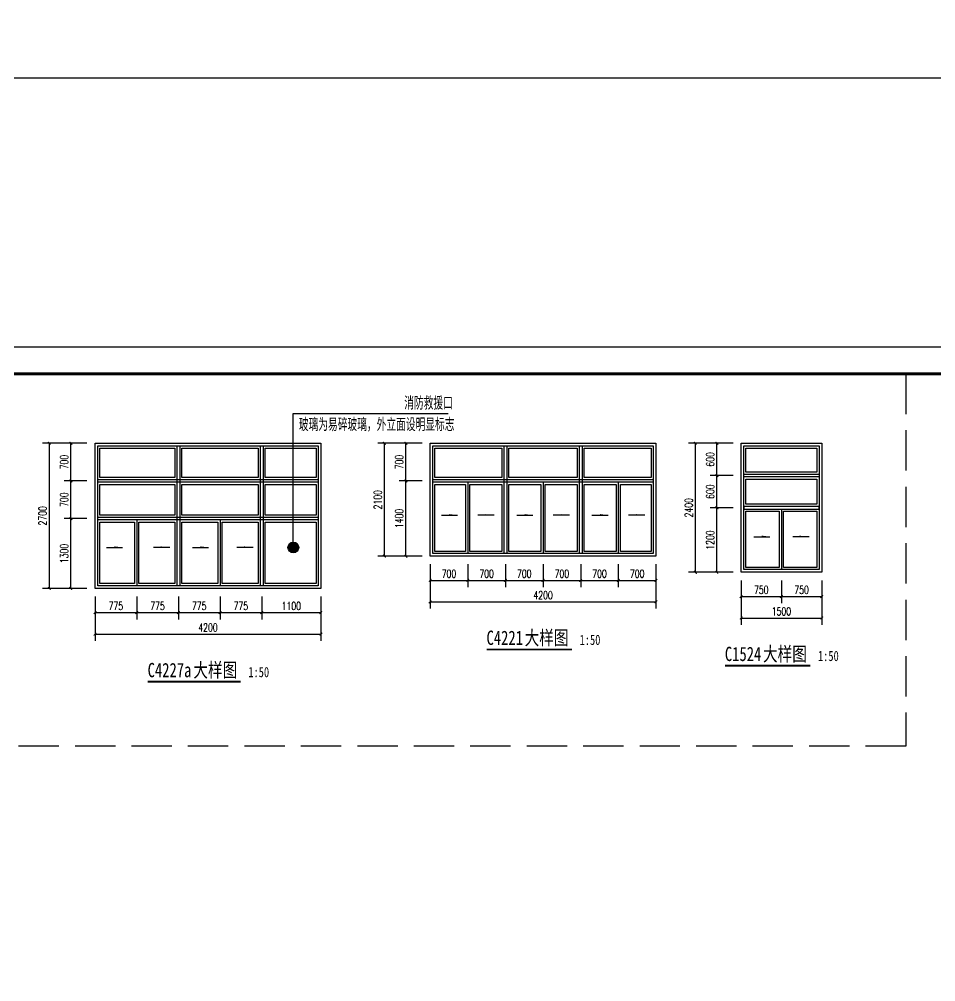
# Model space of a CAD drawing. Extents: x 13898408 to 14113608, y -853943 to -68012.
# Drawn here: x 14074683 to 14091728, y -836047 to -818150 of the extents above; entities that cross this region are included whole.
import ezdxf

# ---------------------------------------------------------------- set-up
doc = ezdxf.new("R2010")
doc.units = 0
doc.header["$LTSCALE"] = 1000
doc.header["$MEASUREMENT"] = 0
doc.linetypes.add('DASH', pattern=[0.35, 0.25, -0.1])
for name, color, linetype in [('DIM_LEAD', 3, 'Continuous'), ('DIM_SYMB', 3, 'Continuous'), ('PUB_DIM', 3, 'Continuous'), ('PUB_TEXT', 7, 'Continuous'), ('TK', 4, 'Continuous'), ('WINDOW', 4, 'Continuous'), ('玻璃', 251, 'Continuous')]:
    doc.layers.add(name, color=color, linetype=linetype)
doc.styles.add('_TCH_DIM', font='SIMPLEX', dxfattribs={"bigfont": 'GBCBIG'})
doc.styles.add('_TCH_DIM_T3', font='SIMPLEX', dxfattribs={"width": 0.705882, "bigfont": 'GBCBIG'})
doc.styles.add('TK-LG-B', font='', dxfattribs={"width": 0.75})
doc.styles.get('TK-LG-B').set_extended_font_data('SimSun')
doc.dimstyles.new('_TCH_ARCH&&50', dxfattribs={"dimtxt": 148.75, "dimasz": 50, "dimexe": 125, "dimexo": 150, "dimgap": 50, "dimtad": 1, "dimdec": 0, "dimzin": 0, "dimdsep": 46, "dimtxsty": '_TCH_DIM_T3', "dimblk": 'ARCHTICK', "dimcen": 0.09, "dimclrt": 7, "dimazin": 2, "dimtfac": 1, "dimtdec": 0, "dimtix": 1, "dimtmove": 2, "dimatfit": 3, "dimfxl": 0, "dimtolj": 1, "dimtzin": 0, "dimarcsym": 0})

# ---------------------------------------------------------------- blocks, each defined once
blk = doc.blocks.new('_ArchTick')
at = {"color": 0, "linetype": 'ByBlock', "const_width": 0.4}
blk.add_lwpolyline([(-0.5, -0.5), (0.5, 0.5)], dxfattribs=at)
blk = doc.blocks.new('*D972')
at = {"layer": 'Defpoints', "color": 0}
for p in [(-1500, -2400), (-750, -2400), (-750, -2850)]:
    blk.add_point(p, dxfattribs=at)
at = {"layer": 'PUB_DIM', "color": 0, "lineweight": -2}
for p, q in [((-1500, -2550), (-1500, -2975)), ((-750, -2550), (-750, -2975)), ((-1500, -2850), (-750, -2850))]:
    blk.add_line(p, q, dxfattribs=at)
at = {"layer": 'PUB_DIM', "color": 0, "lineweight": -2, "xscale": 50, "yscale": 50, "zscale": 50, "rotation": 180}
blk.add_blockref('_ArchTick', (-1500, -2850), dxfattribs=at)
at = {"layer": 'PUB_DIM', "color": 0, "lineweight": -2, "xscale": 50, "yscale": 50, "zscale": 50}
blk.add_blockref('_ArchTick', (-750, -2850), dxfattribs=at)
at = {"layer": 'PUB_DIM', "color": 7, "insert": (-1125, -2726), "char_height": 148.8, "attachment_point": 5, "style": '_TCH_DIM_T3'}
blk.add_mtext('\\A1;750', dxfattribs=at)
blk = doc.blocks.new('*D973')
at = {"layer": 'Defpoints', "color": 0}
for p in [(-750, -2400), (0, -2400), (0, -2850)]:
    blk.add_point(p, dxfattribs=at)
at = {"layer": 'PUB_DIM', "color": 0, "lineweight": -2}
for p, q in [((-750, -2550), (-750, -2975)), ((0, -2550), (0, -2975)), ((-750, -2850), (0, -2850))]:
    blk.add_line(p, q, dxfattribs=at)
at = {"layer": 'PUB_DIM', "color": 0, "lineweight": -2, "xscale": 50, "yscale": 50, "zscale": 50, "rotation": 180}
blk.add_blockref('_ArchTick', (-750, -2850), dxfattribs=at)
at = {"layer": 'PUB_DIM', "color": 0, "lineweight": -2, "xscale": 50, "yscale": 50, "zscale": 50}
blk.add_blockref('_ArchTick', (0, -2850), dxfattribs=at)
at = {"layer": 'PUB_DIM', "color": 7, "insert": (-375, -2726), "char_height": 148.8, "attachment_point": 5, "style": '_TCH_DIM_T3'}
blk.add_mtext('\\A1;750', dxfattribs=at)
blk = doc.blocks.new('*D974')
at = {"layer": 'Defpoints', "color": 0}
for p in [(-1500, -2400), (0, -2400), (0, -3250)]:
    blk.add_point(p, dxfattribs=at)
at = {"layer": 'PUB_DIM', "color": 0, "lineweight": -2}
for p, q in [((-1500, -2550), (-1500, -3375)), ((0, -2550), (0, -3375)), ((-1500, -3250), (0, -3250))]:
    blk.add_line(p, q, dxfattribs=at)
at = {"layer": 'PUB_DIM', "color": 0, "lineweight": -2, "xscale": 50, "yscale": 50, "zscale": 50, "rotation": 180}
blk.add_blockref('_ArchTick', (-1500, -3250), dxfattribs=at)
at = {"layer": 'PUB_DIM', "color": 0, "lineweight": -2, "xscale": 50, "yscale": 50, "zscale": 50}
blk.add_blockref('_ArchTick', (0, -3250), dxfattribs=at)
at = {"layer": 'PUB_DIM', "color": 7, "insert": (-750, -3126), "char_height": 148.8, "attachment_point": 5, "style": '_TCH_DIM_T3'}
blk.add_mtext('\\A1;1500', dxfattribs=at)
blk = doc.blocks.new('*D975')
at = {"layer": 'Defpoints', "color": 0}
for p in [(-1950, -1200), (-1500, -1200), (-1500, -2400)]:
    blk.add_point(p, dxfattribs=at)
at = {"layer": 'PUB_DIM', "color": 0, "lineweight": -2}
for p, q in [((-1650, -1200), (-2075, -1200)), ((-1950, -2400), (-1950, -1200)), ((-1650, -2400), (-2075, -2400))]:
    blk.add_line(p, q, dxfattribs=at)
at = {"layer": 'PUB_DIM', "color": 0, "lineweight": -2, "xscale": 50, "yscale": 50, "zscale": 50}
for p, rotation in [((-1950, -1200), 90), ((-1950, -2400), 270)]:
    blk.add_blockref('_ArchTick', p, dxfattribs=dict(at, rotation=rotation))
at = {"layer": 'PUB_DIM', "color": 7, "insert": (-2074, -1800), "char_height": 148.8, "attachment_point": 5, "rotation": 90, "style": '_TCH_DIM_T3'}
blk.add_mtext('\\A1;1200', dxfattribs=at)
blk = doc.blocks.new('*D976')
at = {"layer": 'Defpoints', "color": 0}
for p in [(-1950, -600), (-1500, -600), (-1500, -1200)]:
    blk.add_point(p, dxfattribs=at)
at = {"layer": 'PUB_DIM', "color": 0, "lineweight": -2}
for p, q in [((-1650, -600), (-2075, -600)), ((-1950, -1200), (-1950, -600)), ((-1650, -1200), (-2075, -1200))]:
    blk.add_line(p, q, dxfattribs=at)
at = {"layer": 'PUB_DIM', "color": 0, "lineweight": -2, "xscale": 50, "yscale": 50, "zscale": 50}
for p, rotation in [((-1950, -600), 90), ((-1950, -1200), 270)]:
    blk.add_blockref('_ArchTick', p, dxfattribs=dict(at, rotation=rotation))
at = {"layer": 'PUB_DIM', "color": 7, "insert": (-2074, -900), "char_height": 148.8, "attachment_point": 5, "rotation": 90, "style": '_TCH_DIM_T3'}
blk.add_mtext('\\A1;600', dxfattribs=at)
blk = doc.blocks.new('*D977')
at = {"layer": 'Defpoints', "color": 0}
for p in [(-1950, 0), (-1500, 0), (-1500, -600)]:
    blk.add_point(p, dxfattribs=at)
at = {"layer": 'PUB_DIM', "color": 0, "lineweight": -2}
for p, q in [((-1650, 0), (-2075, 0)), ((-1950, -600), (-1950, 0)), ((-1650, -600), (-2075, -600))]:
    blk.add_line(p, q, dxfattribs=at)
at = {"layer": 'PUB_DIM', "color": 0, "lineweight": -2, "xscale": 50, "yscale": 50, "zscale": 50}
for p, rotation in [((-1950, 0), 90), ((-1950, -600), 270)]:
    blk.add_blockref('_ArchTick', p, dxfattribs=dict(at, rotation=rotation))
at = {"layer": 'PUB_DIM', "color": 7, "insert": (-2074, -300), "char_height": 148.8, "attachment_point": 5, "rotation": 90, "style": '_TCH_DIM_T3'}
blk.add_mtext('\\A1;600', dxfattribs=at)
blk = doc.blocks.new('*D978')
at = {"layer": 'Defpoints', "color": 0}
for p in [(-2350, 0), (-1500, 0), (-1500, -2400)]:
    blk.add_point(p, dxfattribs=at)
at = {"layer": 'PUB_DIM', "color": 0, "lineweight": -2}
for p, q in [((-1650, 0), (-2475, 0)), ((-2350, -2400), (-2350, 0)), ((-1650, -2400), (-2475, -2400))]:
    blk.add_line(p, q, dxfattribs=at)
at = {"layer": 'PUB_DIM', "color": 0, "lineweight": -2, "xscale": 50, "yscale": 50, "zscale": 50}
for p, rotation in [((-2350, 0), 90), ((-2350, -2400), 270)]:
    blk.add_blockref('_ArchTick', p, dxfattribs=dict(at, rotation=rotation))
at = {"layer": 'PUB_DIM', "color": 7, "insert": (-2474, -1200), "char_height": 148.8, "attachment_point": 5, "rotation": 90, "style": '_TCH_DIM_T3'}
blk.add_mtext('\\A1;2400', dxfattribs=at)
blk = doc.blocks.new('*D979')
at = {"layer": 'Defpoints', "color": 0}
for p in [(-4200, -2100), (-3500, -2100), (-3500, -2550)]:
    blk.add_point(p, dxfattribs=at)
at = {"layer": 'PUB_DIM', "color": 0, "lineweight": -2}
for p, q in [((-4200, -2250), (-4200, -2675)), ((-3500, -2250), (-3500, -2675)), ((-4200, -2550), (-3500, -2550))]:
    blk.add_line(p, q, dxfattribs=at)
at = {"layer": 'PUB_DIM', "color": 0, "lineweight": -2, "xscale": 50, "yscale": 50, "zscale": 50, "rotation": 180}
blk.add_blockref('_ArchTick', (-4200, -2550), dxfattribs=at)
at = {"layer": 'PUB_DIM', "color": 0, "lineweight": -2, "xscale": 50, "yscale": 50, "zscale": 50}
blk.add_blockref('_ArchTick', (-3500, -2550), dxfattribs=at)
at = {"layer": 'PUB_DIM', "color": 7, "insert": (-3850, -2425.625), "char_height": 148.75, "attachment_point": 5, "style": '_TCH_DIM_T3'}
blk.add_mtext('\\A1;700', dxfattribs=at)
blk = doc.blocks.new('*D980')
at = {"layer": 'Defpoints', "color": 0}
for p in [(-3500, -2100), (-2800, -2100), (-2800, -2550)]:
    blk.add_point(p, dxfattribs=at)
at = {"layer": 'PUB_DIM', "color": 0, "lineweight": -2}
for p, q in [((-3500, -2250), (-3500, -2675)), ((-2800, -2250), (-2800, -2675)), ((-3500, -2550), (-2800, -2550))]:
    blk.add_line(p, q, dxfattribs=at)
at = {"layer": 'PUB_DIM', "color": 0, "lineweight": -2, "xscale": 50, "yscale": 50, "zscale": 50, "rotation": 180}
blk.add_blockref('_ArchTick', (-3500, -2550), dxfattribs=at)
at = {"layer": 'PUB_DIM', "color": 0, "lineweight": -2, "xscale": 50, "yscale": 50, "zscale": 50}
blk.add_blockref('_ArchTick', (-2800, -2550), dxfattribs=at)
at = {"layer": 'PUB_DIM', "color": 7, "insert": (-3150, -2425.625), "char_height": 148.75, "attachment_point": 5, "style": '_TCH_DIM_T3'}
blk.add_mtext('\\A1;700', dxfattribs=at)
blk = doc.blocks.new('*D981')
at = {"layer": 'Defpoints', "color": 0}
for p in [(-2800, -2100), (-2100, -2100), (-2100, -2550)]:
    blk.add_point(p, dxfattribs=at)
at = {"layer": 'PUB_DIM', "color": 0, "lineweight": -2}
for p, q in [((-2800, -2250), (-2800, -2675)), ((-2100, -2250), (-2100, -2675)), ((-2800, -2550), (-2100, -2550))]:
    blk.add_line(p, q, dxfattribs=at)
at = {"layer": 'PUB_DIM', "color": 0, "lineweight": -2, "xscale": 50, "yscale": 50, "zscale": 50, "rotation": 180}
blk.add_blockref('_ArchTick', (-2800, -2550), dxfattribs=at)
at = {"layer": 'PUB_DIM', "color": 0, "lineweight": -2, "xscale": 50, "yscale": 50, "zscale": 50}
blk.add_blockref('_ArchTick', (-2100, -2550), dxfattribs=at)
at = {"layer": 'PUB_DIM', "color": 7, "insert": (-2450, -2425.625), "char_height": 148.75, "attachment_point": 5, "style": '_TCH_DIM_T3'}
blk.add_mtext('\\A1;700', dxfattribs=at)
blk = doc.blocks.new('*D982')
at = {"layer": 'Defpoints', "color": 0}
for p in [(-2100, -2100), (-1400, -2100), (-1400, -2550)]:
    blk.add_point(p, dxfattribs=at)
at = {"layer": 'PUB_DIM', "color": 0, "lineweight": -2}
for p, q in [((-2100, -2250), (-2100, -2675)), ((-1400, -2250), (-1400, -2675)), ((-2100, -2550), (-1400, -2550))]:
    blk.add_line(p, q, dxfattribs=at)
at = {"layer": 'PUB_DIM', "color": 0, "lineweight": -2, "xscale": 50, "yscale": 50, "zscale": 50, "rotation": 180}
blk.add_blockref('_ArchTick', (-2100, -2550), dxfattribs=at)
at = {"layer": 'PUB_DIM', "color": 0, "lineweight": -2, "xscale": 50, "yscale": 50, "zscale": 50}
blk.add_blockref('_ArchTick', (-1400, -2550), dxfattribs=at)
at = {"layer": 'PUB_DIM', "color": 7, "insert": (-1750, -2425.625), "char_height": 148.75, "attachment_point": 5, "style": '_TCH_DIM_T3'}
blk.add_mtext('\\A1;700', dxfattribs=at)
blk = doc.blocks.new('*D983')
at = {"layer": 'Defpoints', "color": 0}
for p in [(-1400, -2100), (-700, -2100), (-700, -2550)]:
    blk.add_point(p, dxfattribs=at)
at = {"layer": 'PUB_DIM', "color": 0, "lineweight": -2}
for p, q in [((-1400, -2250), (-1400, -2675)), ((-700, -2250), (-700, -2675)), ((-1400, -2550), (-700, -2550))]:
    blk.add_line(p, q, dxfattribs=at)
at = {"layer": 'PUB_DIM', "color": 0, "lineweight": -2, "xscale": 50, "yscale": 50, "zscale": 50, "rotation": 180}
blk.add_blockref('_ArchTick', (-1400, -2550), dxfattribs=at)
at = {"layer": 'PUB_DIM', "color": 0, "lineweight": -2, "xscale": 50, "yscale": 50, "zscale": 50}
blk.add_blockref('_ArchTick', (-700, -2550), dxfattribs=at)
at = {"layer": 'PUB_DIM', "color": 7, "insert": (-1050, -2425.625), "char_height": 148.75, "attachment_point": 5, "style": '_TCH_DIM_T3'}
blk.add_mtext('\\A1;700', dxfattribs=at)
blk = doc.blocks.new('*D984')
at = {"layer": 'Defpoints', "color": 0}
for p in [(-700, -2100), (0, -2100), (0, -2550)]:
    blk.add_point(p, dxfattribs=at)
at = {"layer": 'PUB_DIM', "color": 0, "lineweight": -2}
for p, q in [((-700, -2250), (-700, -2675)), ((0, -2250), (0, -2675)), ((-700, -2550), (0, -2550))]:
    blk.add_line(p, q, dxfattribs=at)
at = {"layer": 'PUB_DIM', "color": 0, "lineweight": -2, "xscale": 50, "yscale": 50, "zscale": 50, "rotation": 180}
blk.add_blockref('_ArchTick', (-700, -2550), dxfattribs=at)
at = {"layer": 'PUB_DIM', "color": 0, "lineweight": -2, "xscale": 50, "yscale": 50, "zscale": 50}
blk.add_blockref('_ArchTick', (0, -2550), dxfattribs=at)
at = {"layer": 'PUB_DIM', "color": 7, "insert": (-350, -2425.625), "char_height": 148.75, "attachment_point": 5, "style": '_TCH_DIM_T3'}
blk.add_mtext('\\A1;700', dxfattribs=at)
blk = doc.blocks.new('*D985')
at = {"layer": 'Defpoints', "color": 0}
for p in [(-4200, -2100), (0, -2100), (0, -2950)]:
    blk.add_point(p, dxfattribs=at)
at = {"layer": 'PUB_DIM', "color": 0, "lineweight": -2}
for p, q in [((-4200, -2250), (-4200, -3075)), ((0, -2250), (0, -3075)), ((-4200, -2950), (0, -2950))]:
    blk.add_line(p, q, dxfattribs=at)
at = {"layer": 'PUB_DIM', "color": 0, "lineweight": -2, "xscale": 50, "yscale": 50, "zscale": 50, "rotation": 180}
blk.add_blockref('_ArchTick', (-4200, -2950), dxfattribs=at)
at = {"layer": 'PUB_DIM', "color": 0, "lineweight": -2, "xscale": 50, "yscale": 50, "zscale": 50}
blk.add_blockref('_ArchTick', (0, -2950), dxfattribs=at)
at = {"layer": 'PUB_DIM', "color": 7, "insert": (-2100, -2825.625), "char_height": 148.75, "attachment_point": 5, "style": '_TCH_DIM_T3'}
blk.add_mtext('\\A1;4200', dxfattribs=at)
blk = doc.blocks.new('*D986')
at = {"layer": 'Defpoints', "color": 0}
for p in [(-4650, -700), (-4200, -700), (-4200, -2100)]:
    blk.add_point(p, dxfattribs=at)
at = {"layer": 'PUB_DIM', "color": 0, "lineweight": -2}
for p, q in [((-4350, -700), (-4775, -700)), ((-4650, -2100), (-4650, -700)), ((-4350, -2100), (-4775, -2100))]:
    blk.add_line(p, q, dxfattribs=at)
at = {"layer": 'PUB_DIM', "color": 0, "lineweight": -2, "xscale": 50, "yscale": 50, "zscale": 50}
for p, rotation in [((-4650, -700), 90), ((-4650, -2100), 270)]:
    blk.add_blockref('_ArchTick', p, dxfattribs=dict(at, rotation=rotation))
at = {"layer": 'PUB_DIM', "color": 7, "insert": (-4774.375, -1400), "char_height": 148.75, "attachment_point": 5, "rotation": 90, "style": '_TCH_DIM_T3'}
blk.add_mtext('\\A1;1400', dxfattribs=at)
blk = doc.blocks.new('*D987')
at = {"layer": 'Defpoints', "color": 0}
for p in [(-4650, 0), (-4200, 0), (-4200, -700)]:
    blk.add_point(p, dxfattribs=at)
at = {"layer": 'PUB_DIM', "color": 0, "lineweight": -2}
for p, q in [((-4350, 0), (-4775, 0)), ((-4650, -700), (-4650, 0)), ((-4350, -700), (-4775, -700))]:
    blk.add_line(p, q, dxfattribs=at)
at = {"layer": 'PUB_DIM', "color": 0, "lineweight": -2, "xscale": 50, "yscale": 50, "zscale": 50}
for p, rotation in [((-4650, 0), 90), ((-4650, -700), 270)]:
    blk.add_blockref('_ArchTick', p, dxfattribs=dict(at, rotation=rotation))
at = {"layer": 'PUB_DIM', "color": 7, "insert": (-4774.375, -350), "char_height": 148.75, "attachment_point": 5, "rotation": 90, "style": '_TCH_DIM_T3'}
blk.add_mtext('\\A1;700', dxfattribs=at)
blk = doc.blocks.new('*D988')
at = {"layer": 'Defpoints', "color": 0}
for p in [(-5050, 0), (-4200, 0), (-4200, -2100)]:
    blk.add_point(p, dxfattribs=at)
at = {"layer": 'PUB_DIM', "color": 0, "lineweight": -2}
for p, q in [((-4350, 0), (-5175, 0)), ((-5050, -2100), (-5050, 0)), ((-4350, -2100), (-5175, -2100))]:
    blk.add_line(p, q, dxfattribs=at)
at = {"layer": 'PUB_DIM', "color": 0, "lineweight": -2, "xscale": 50, "yscale": 50, "zscale": 50}
for p, rotation in [((-5050, 0), 90), ((-5050, -2100), 270)]:
    blk.add_blockref('_ArchTick', p, dxfattribs=dict(at, rotation=rotation))
at = {"layer": 'PUB_DIM', "color": 7, "insert": (-5174.375, -1050), "char_height": 148.75, "attachment_point": 5, "rotation": 90, "style": '_TCH_DIM_T3'}
blk.add_mtext('\\A1;2100', dxfattribs=at)
blk = doc.blocks.new('*D989')
at = {"layer": 'Defpoints', "color": 0}
for p in [(-4200, -2700), (-3425, -2700), (-3425, -3150)]:
    blk.add_point(p, dxfattribs=at)
at = {"layer": 'PUB_DIM', "color": 0, "lineweight": -2}
for p, q in [((-4200, -2850), (-4200, -3275)), ((-3425, -2850), (-3425, -3275)), ((-4200, -3150), (-3425, -3150))]:
    blk.add_line(p, q, dxfattribs=at)
at = {"layer": 'PUB_DIM', "color": 0, "lineweight": -2, "xscale": 50, "yscale": 50, "zscale": 50, "rotation": 180}
blk.add_blockref('_ArchTick', (-4200, -3150), dxfattribs=at)
at = {"layer": 'PUB_DIM', "color": 0, "lineweight": -2, "xscale": 50, "yscale": 50, "zscale": 50}
blk.add_blockref('_ArchTick', (-3425, -3150), dxfattribs=at)
at = {"layer": 'PUB_DIM', "color": 7, "insert": (-3812.5, -3025.625), "char_height": 148.75, "attachment_point": 5, "style": '_TCH_DIM_T3'}
blk.add_mtext('\\A1;775', dxfattribs=at)
blk = doc.blocks.new('*D990')
at = {"layer": 'Defpoints', "color": 0}
for p in [(-3425, -2700), (-2650, -2700), (-2650, -3150)]:
    blk.add_point(p, dxfattribs=at)
at = {"layer": 'PUB_DIM', "color": 0, "lineweight": -2}
for p, q in [((-3425, -2850), (-3425, -3275)), ((-2650, -2850), (-2650, -3275)), ((-3425, -3150), (-2650, -3150))]:
    blk.add_line(p, q, dxfattribs=at)
at = {"layer": 'PUB_DIM', "color": 0, "lineweight": -2, "xscale": 50, "yscale": 50, "zscale": 50, "rotation": 180}
blk.add_blockref('_ArchTick', (-3425, -3150), dxfattribs=at)
at = {"layer": 'PUB_DIM', "color": 0, "lineweight": -2, "xscale": 50, "yscale": 50, "zscale": 50}
blk.add_blockref('_ArchTick', (-2650, -3150), dxfattribs=at)
at = {"layer": 'PUB_DIM', "color": 7, "insert": (-3037.5, -3025.625), "char_height": 148.75, "attachment_point": 5, "style": '_TCH_DIM_T3'}
blk.add_mtext('\\A1;775', dxfattribs=at)
blk = doc.blocks.new('*D991')
at = {"layer": 'Defpoints', "color": 0}
for p in [(-2650, -2700), (-1875, -2700), (-1875, -3150)]:
    blk.add_point(p, dxfattribs=at)
at = {"layer": 'PUB_DIM', "color": 0, "lineweight": -2}
for p, q in [((-2650, -2850), (-2650, -3275)), ((-1875, -2850), (-1875, -3275)), ((-2650, -3150), (-1875, -3150))]:
    blk.add_line(p, q, dxfattribs=at)
at = {"layer": 'PUB_DIM', "color": 0, "lineweight": -2, "xscale": 50, "yscale": 50, "zscale": 50, "rotation": 180}
blk.add_blockref('_ArchTick', (-2650, -3150), dxfattribs=at)
at = {"layer": 'PUB_DIM', "color": 0, "lineweight": -2, "xscale": 50, "yscale": 50, "zscale": 50}
blk.add_blockref('_ArchTick', (-1875, -3150), dxfattribs=at)
at = {"layer": 'PUB_DIM', "color": 7, "insert": (-2262.5, -3025.625), "char_height": 148.75, "attachment_point": 5, "style": '_TCH_DIM_T3'}
blk.add_mtext('\\A1;775', dxfattribs=at)
blk = doc.blocks.new('*D992')
at = {"layer": 'Defpoints', "color": 0}
for p in [(-1875, -2700), (-1100, -2700), (-1100, -3150)]:
    blk.add_point(p, dxfattribs=at)
at = {"layer": 'PUB_DIM', "color": 0, "lineweight": -2}
for p, q in [((-1875, -2850), (-1875, -3275)), ((-1100, -2850), (-1100, -3275)), ((-1875, -3150), (-1100, -3150))]:
    blk.add_line(p, q, dxfattribs=at)
at = {"layer": 'PUB_DIM', "color": 0, "lineweight": -2, "xscale": 50, "yscale": 50, "zscale": 50, "rotation": 180}
blk.add_blockref('_ArchTick', (-1875, -3150), dxfattribs=at)
at = {"layer": 'PUB_DIM', "color": 0, "lineweight": -2, "xscale": 50, "yscale": 50, "zscale": 50}
blk.add_blockref('_ArchTick', (-1100, -3150), dxfattribs=at)
at = {"layer": 'PUB_DIM', "color": 7, "insert": (-1487.5, -3025.625), "char_height": 148.75, "attachment_point": 5, "style": '_TCH_DIM_T3'}
blk.add_mtext('\\A1;775', dxfattribs=at)
blk = doc.blocks.new('*D993')
at = {"layer": 'Defpoints', "color": 0}
for p in [(-1100, -2700), (0, -2700), (0, -3150)]:
    blk.add_point(p, dxfattribs=at)
at = {"layer": 'PUB_DIM', "color": 0, "lineweight": -2}
for p, q in [((-1100, -2850), (-1100, -3275)), ((0, -2850), (0, -3275)), ((-1100, -3150), (0, -3150))]:
    blk.add_line(p, q, dxfattribs=at)
at = {"layer": 'PUB_DIM', "color": 0, "lineweight": -2, "xscale": 50, "yscale": 50, "zscale": 50, "rotation": 180}
blk.add_blockref('_ArchTick', (-1100, -3150), dxfattribs=at)
at = {"layer": 'PUB_DIM', "color": 0, "lineweight": -2, "xscale": 50, "yscale": 50, "zscale": 50}
blk.add_blockref('_ArchTick', (0, -3150), dxfattribs=at)
at = {"layer": 'PUB_DIM', "color": 7, "insert": (-550, -3025.625), "char_height": 148.75, "attachment_point": 5, "style": '_TCH_DIM_T3'}
blk.add_mtext('\\A1;1100', dxfattribs=at)
blk = doc.blocks.new('*D994')
at = {"layer": 'Defpoints', "color": 0}
for p in [(-4200, -2700), (0, -2700), (0, -3550)]:
    blk.add_point(p, dxfattribs=at)
at = {"layer": 'PUB_DIM', "color": 0, "lineweight": -2}
for p, q in [((-4200, -2850), (-4200, -3675)), ((0, -2850), (0, -3675)), ((-4200, -3550), (0, -3550))]:
    blk.add_line(p, q, dxfattribs=at)
at = {"layer": 'PUB_DIM', "color": 0, "lineweight": -2, "xscale": 50, "yscale": 50, "zscale": 50, "rotation": 180}
blk.add_blockref('_ArchTick', (-4200, -3550), dxfattribs=at)
at = {"layer": 'PUB_DIM', "color": 0, "lineweight": -2, "xscale": 50, "yscale": 50, "zscale": 50}
blk.add_blockref('_ArchTick', (0, -3550), dxfattribs=at)
at = {"layer": 'PUB_DIM', "color": 7, "insert": (-2100, -3425.625), "char_height": 148.75, "attachment_point": 5, "style": '_TCH_DIM_T3'}
blk.add_mtext('\\A1;4200', dxfattribs=at)
blk = doc.blocks.new('*D995')
at = {"layer": 'Defpoints', "color": 0}
for p in [(-4650, -1400), (-4200, -1400), (-4200, -2700)]:
    blk.add_point(p, dxfattribs=at)
at = {"layer": 'PUB_DIM', "color": 0, "lineweight": -2}
for p, q in [((-4350, -1400), (-4775, -1400)), ((-4650, -2700), (-4650, -1400)), ((-4350, -2700), (-4775, -2700))]:
    blk.add_line(p, q, dxfattribs=at)
at = {"layer": 'PUB_DIM', "color": 0, "lineweight": -2, "xscale": 50, "yscale": 50, "zscale": 50}
for p, rotation in [((-4650, -1400), 90), ((-4650, -2700), 270)]:
    blk.add_blockref('_ArchTick', p, dxfattribs=dict(at, rotation=rotation))
at = {"layer": 'PUB_DIM', "color": 7, "insert": (-4774.375, -2050), "char_height": 148.75, "attachment_point": 5, "rotation": 90, "style": '_TCH_DIM_T3'}
blk.add_mtext('\\A1;1300', dxfattribs=at)
blk = doc.blocks.new('*D996')
at = {"layer": 'Defpoints', "color": 0}
for p in [(-4650, -700), (-4200, -700), (-4200, -1400)]:
    blk.add_point(p, dxfattribs=at)
at = {"layer": 'PUB_DIM', "color": 0, "lineweight": -2}
for p, q in [((-4350, -700), (-4775, -700)), ((-4650, -1400), (-4650, -700)), ((-4350, -1400), (-4775, -1400))]:
    blk.add_line(p, q, dxfattribs=at)
at = {"layer": 'PUB_DIM', "color": 0, "lineweight": -2, "xscale": 50, "yscale": 50, "zscale": 50}
for p, rotation in [((-4650, -700), 90), ((-4650, -1400), 270)]:
    blk.add_blockref('_ArchTick', p, dxfattribs=dict(at, rotation=rotation))
at = {"layer": 'PUB_DIM', "color": 7, "insert": (-4774.375, -1050), "char_height": 148.75, "attachment_point": 5, "rotation": 90, "style": '_TCH_DIM_T3'}
blk.add_mtext('\\A1;700', dxfattribs=at)
blk = doc.blocks.new('*D997')
at = {"layer": 'Defpoints', "color": 0}
for p in [(-4650, 0), (-4200, 0), (-4200, -700)]:
    blk.add_point(p, dxfattribs=at)
at = {"layer": 'PUB_DIM', "color": 0, "lineweight": -2}
for p, q in [((-4350, 0), (-4775, 0)), ((-4650, -700), (-4650, 0)), ((-4350, -700), (-4775, -700))]:
    blk.add_line(p, q, dxfattribs=at)
at = {"layer": 'PUB_DIM', "color": 0, "lineweight": -2, "xscale": 50, "yscale": 50, "zscale": 50}
for p, rotation in [((-4650, 0), 90), ((-4650, -700), 270)]:
    blk.add_blockref('_ArchTick', p, dxfattribs=dict(at, rotation=rotation))
at = {"layer": 'PUB_DIM', "color": 7, "insert": (-4774.375, -350), "char_height": 148.75, "attachment_point": 5, "rotation": 90, "style": '_TCH_DIM_T3'}
blk.add_mtext('\\A1;700', dxfattribs=at)
blk = doc.blocks.new('*D998')
at = {"layer": 'Defpoints', "color": 0}
for p in [(-5050, 0), (-4200, 0), (-4200, -2700)]:
    blk.add_point(p, dxfattribs=at)
at = {"layer": 'PUB_DIM', "color": 0, "lineweight": -2}
for p, q in [((-4350, 0), (-5175, 0)), ((-5050, -2700), (-5050, 0)), ((-4350, -2700), (-5175, -2700))]:
    blk.add_line(p, q, dxfattribs=at)
at = {"layer": 'PUB_DIM', "color": 0, "lineweight": -2, "xscale": 50, "yscale": 50, "zscale": 50}
for p, rotation in [((-5050, 0), 90), ((-5050, -2700), 270)]:
    blk.add_blockref('_ArchTick', p, dxfattribs=dict(at, rotation=rotation))
at = {"layer": 'PUB_DIM', "color": 7, "insert": (-5174.375, -1350), "char_height": 148.75, "attachment_point": 5, "rotation": 90, "style": '_TCH_DIM_T3'}
blk.add_mtext('\\A1;2700', dxfattribs=at)
blk = doc.blocks.new('GeYuanFrame_01384210', base_point=(20.086, 4.526))
at = {"layer": 'TK'}
blk.add_lwpolyline([(20.086, 4.526), (20.086, 598.526), (861.086, 598.526), (861.086, 4.526)], close=True, dxfattribs=at)
blk = doc.blocks.new('GeYuanFrame_83466021', base_point=(20.09, 4.53))
at = {"layer": 'TK'}
blk.add_lwpolyline([(20.09, 4.53), (20.09, 598.53), (861.09, 598.53), (861.09, 4.53)], close=True, dxfattribs=at)
at = {"layer": 'TK', "const_width": 1}
blk.add_lwpolyline([(45.09, 588.53), (851.09, 588.53), (851.09, 14.53), (45.09, 14.53)], close=True, dxfattribs=at)
blk = doc.blocks.new('A$C21CD367A')
at = {"layer": 'DIM_SYMB'}
for points in [[(-965, -1737.5), (-1115, -1737.5), (-1115, -1717.5)], [(-535, -1737.5), (-385, -1737.5), (-385, -1717.5)]]:
    blk.add_hatch(color=256, dxfattribs=at).paths.add_polyline_path(points)
for points in [[(-1265, -1737.5), (-965, -1737.5)], [(-235, -1737.5), (-535, -1737.5)]]:
    blk.add_lwpolyline(points, dxfattribs=at)
at = {"layer": 'DIM_SYMB', "const_width": 35}
blk.add_lwpolyline([(-1801.3, -4134.7), (-210.6, -4134.7)], dxfattribs=at)
at = {"layer": 'WINDOW'}
blk.add_line((-750, -1225), (-750, -2350), dxfattribs=at)
for points in [[(-1500, 0), (0, 0), (0, -2400), (-1500, -2400)], [(-1450, -50), (-50, -50), (-50, -2350), (-1450, -2350)], [(-50, -625), (-1450, -625), (-1450, -575), (-50, -575)], [(-1450, -1225), (-50, -1225), (-50, -1175), (-1450, -1175)]]:
    blk.add_lwpolyline(points, close=True, dxfattribs=at)
at = {"layer": '玻璃'}
for points in [[(-1410, -90), (-90, -90), (-90, -535), (-1410, -535)], [(-1410, -665), (-90, -665), (-90, -1135), (-1410, -1135)], [(-1410, -1265), (-790, -1265), (-790, -2310), (-1410, -2310)], [(-710, -1265), (-90, -1265), (-90, -2310), (-710, -2310)]]:
    blk.add_lwpolyline(points, close=True, dxfattribs=at)
at = {"layer": 'PUB_TEXT', "style": 'TK-LG-B', "width": 0.75}
for s, height, p in [('大样图', 265.82, (-1092.4, -4050)), ('C1524', 265.82, (-1801.3, -4050)), ('1:50', 189.87, (-70.6, -4050))]:
    blk.add_text(s, height=height, dxfattribs=at).set_placement(p)
at = {"layer": 'PUB_DIM'}
for p1, p2, distance, text, picture, middle in [((-1500, -2400), (-1500, 0), 850, '2400', '*D978', (-2474.4, -1200)), ((-1500, -600), (-1500, 0), 450, '600', '*D977', (-2074.4, -300)), ((-1500, -1200), (-1500, -600), 450, '600', '*D976', (-2074.4, -900)), ((-1500, -2400), (-1500, -1200), 450, '1200', '*D975', (-2074.4, -1800)), ((-1500, -2400), (-750, -2400), -450, '750', '*D972', (-1125, -2725.6)), ((-1500, -2400), (0, -2400), -850, '1500', '*D974', (-750, -3125.6)), ((-750, -2400), (0, -2400), -450, '750', '*D973', (-375, -2725.6))]:
    dim = blk.add_aligned_dim(p1=p1, p2=p2, distance=distance, text=text, dimstyle='_TCH_ARCH&&50', dxfattribs=at)
    dim.commit()
    dim.dimension.update_dxf_attribs({"geometry": picture, "text_midpoint": middle})
blk = doc.blocks.new('A$C496A7D5B')
at = {"layer": 'DIM_SYMB'}
for points in [[(-3690, -1337.5), (-3840, -1337.5), (-3840, -1317.5)], [(-3310, -1337.5), (-3160, -1337.5), (-3160, -1317.5)], [(-2290, -1337.5), (-2440, -1337.5), (-2440, -1317.5)], [(-1910, -1337.5), (-1760, -1337.5), (-1760, -1317.5)], [(-890, -1337.5), (-1040, -1337.5), (-1040, -1317.5)], [(-510, -1337.5), (-360, -1337.5), (-360, -1317.5)]]:
    blk.add_hatch(color=256, dxfattribs=at).paths.add_polyline_path(points)
for points in [[(-3990, -1337.5), (-3690, -1337.5)], [(-3010, -1337.5), (-3310, -1337.5)], [(-2590, -1337.5), (-2290, -1337.5)], [(-1610, -1337.5), (-1910, -1337.5)], [(-1190, -1337.5), (-890, -1337.5)], [(-210, -1337.5), (-510, -1337.5)]]:
    blk.add_lwpolyline(points, dxfattribs=at)
at = {"layer": 'DIM_SYMB', "const_width": 35}
blk.add_lwpolyline([(-3151.3, -3834.7), (-1560.6, -3834.7)], dxfattribs=at)
at = {"layer": 'WINDOW'}
for p, q in [((-3500, -725), (-3500, -2050)), ((-2100, -725), (-2100, -2050)), ((-700, -725), (-700, -2050))]:
    blk.add_line(p, q, dxfattribs=at)
for points in [[(-4200, 0), (0, 0), (0, -2100), (-4200, -2100)], [(-4150, -50), (-50, -50), (-50, -2050), (-4150, -2050)], [(-2825, -50), (-2775, -50), (-2775, -2050), (-2825, -2050)], [(-1425, -50), (-1375, -50), (-1375, -2050), (-1425, -2050)], [(-50, -725), (-4150, -725), (-4150, -675), (-50, -675)]]:
    blk.add_lwpolyline(points, close=True, dxfattribs=at)
at = {"layer": '玻璃'}
for points in [[(-4110, -90), (-2865, -90), (-2865, -635), (-4110, -635)], [(-2735, -90), (-1465, -90), (-1465, -635), (-2735, -635)], [(-1335, -90), (-90, -90), (-90, -635), (-1335, -635)], [(-4110, -765), (-3540, -765), (-3540, -2010), (-4110, -2010)], [(-3460, -765), (-2865, -765), (-2865, -2010), (-3460, -2010)], [(-2735, -765), (-2140, -765), (-2140, -2010), (-2735, -2010)], [(-2060, -765), (-1465, -765), (-1465, -2010), (-2060, -2010)], [(-1335, -765), (-740, -765), (-740, -2010), (-1335, -2010)], [(-660, -765), (-90, -765), (-90, -2010), (-660, -2010)]]:
    blk.add_lwpolyline(points, close=True, dxfattribs=at)
at = {"layer": 'PUB_TEXT', "style": 'TK-LG-B', "width": 0.75}
for s, height, p in [('C4221', 265.82, (-3151.3, -3750)), ('大样图', 265.82, (-2442.4, -3750)), ('1:50', 189.87, (-1420.6, -3750))]:
    blk.add_text(s, height=height, dxfattribs=at).set_placement(p)
at = {"layer": 'PUB_DIM'}
for p1, p2, distance, text, picture, middle in [((-4200, -2100), (-4200, 0), 850, '2100', '*D988', (-5174.4, -1050)), ((-4200, -700), (-4200, 0), 450, '700', '*D987', (-4774.4, -350)), ((-4200, -2100), (-4200, -700), 450, '1400', '*D986', (-4774.4, -1400)), ((-4200, -2100), (-3500, -2100), -450, '700', '*D979', (-3850, -2425.6)), ((-4200, -2100), (0, -2100), -850, '4200', '*D985', (-2100, -2825.6)), ((-3500, -2100), (-2800, -2100), -450, '700', '*D980', (-3150, -2425.6)), ((-2800, -2100), (-2100, -2100), -450, '700', '*D981', (-2450, -2425.6)), ((-2100, -2100), (-1400, -2100), -450, '700', '*D982', (-1750, -2425.6)), ((-1400, -2100), (-700, -2100), -450, '700', '*D983', (-1050, -2425.6)), ((-700, -2100), (0, -2100), -450, '700', '*D984', (-350, -2425.6))]:
    dim = blk.add_aligned_dim(p1=p1, p2=p2, distance=distance, text=text, dimstyle='_TCH_ARCH&&50', dxfattribs=at)
    dim.commit()
    dim.dimension.update_dxf_attribs({"geometry": picture, "text_midpoint": middle})
blk = doc.blocks.new('A$C1E0F131A')
blk.add_hatch(color=1).paths.add_polyline_path([(-412.5, -1937.5, 1), (-612.5, -1937.5, 1)])
at = {"layer": 'DIM_SYMB'}
for points in [[(-3690, -1937.5), (-3840, -1937.5), (-3840, -1917.5)], [(-3110, -1937.5), (-2960, -1937.5), (-2960, -1917.5)], [(-2090, -1937.5), (-2240, -1937.5), (-2240, -1917.5)], [(-1560, -1937.5), (-1410, -1937.5), (-1410, -1917.5)]]:
    blk.add_hatch(color=256, dxfattribs=at).paths.add_polyline_path(points)
at = {"color": 1}
blk.add_circle((-512.5, -1937.5), 100, dxfattribs=at)
at = {"layer": 'DIM_LEAD'}
for p, q in [((-512.5, -1937.5), (-512.5, 550)), ((-512.5, 550), (2366.8, 550))]:
    blk.add_line(p, q, dxfattribs=at)
at = {"layer": 'DIM_LEAD', "const_width": 20}
blk.add_lwpolyline([(-512.5, -1947.5, 1), (-512.5, -1927.5, 1)], format="xyb", close=True, dxfattribs=at)
at = {"layer": 'DIM_SYMB'}
for points in [[(-3990, -1937.5), (-3690, -1937.5)], [(-2810, -1937.5), (-3110, -1937.5)], [(-2390, -1937.5), (-2090, -1937.5)], [(-1260, -1937.5), (-1560, -1937.5)]]:
    blk.add_lwpolyline(points, dxfattribs=at)
at = {"layer": 'DIM_SYMB', "const_width": 35}
blk.add_lwpolyline([(-3222.2, -4434.7), (-1489.7, -4434.7)], dxfattribs=at)
at = {"layer": 'WINDOW'}
for p, q in [((-3425, -1425), (-3425, -2650)), ((-1875, -1425), (-1875, -2650))]:
    blk.add_line(p, q, dxfattribs=at)
for points in [[(-4200, 0), (0, 0), (0, -2700), (-4200, -2700)], [(-4150, -50), (-50, -50), (-50, -2650), (-4150, -2650)], [(-2675, -50), (-2625, -50), (-2625, -2650), (-2675, -2650)], [(-1125, -50), (-1075, -50), (-1075, -2650), (-1125, -2650)], [(-50, -725), (-4150, -725), (-4150, -675), (-50, -675)], [(-50, -1425), (-4150, -1425), (-4150, -1375), (-50, -1375)]]:
    blk.add_lwpolyline(points, close=True, dxfattribs=at)
at = {"layer": '玻璃'}
for points in [[(-4110, -90), (-2715, -90), (-2715, -635), (-4110, -635)], [(-2585, -90), (-1165, -90), (-1165, -635), (-2585, -635)], [(-1035, -90), (-90, -90), (-90, -635), (-1035, -635)], [(-4110, -765), (-2715, -765), (-2715, -1335), (-4110, -1335)], [(-2585, -765), (-1165, -765), (-1165, -1335), (-2585, -1335)], [(-1035, -765), (-90, -765), (-90, -1335), (-1035, -1335)], [(-4110, -1465), (-3465, -1465), (-3465, -2610), (-4110, -2610)], [(-3385, -1465), (-2715, -1465), (-2715, -2610), (-3385, -2610)], [(-2585, -1465), (-1915, -1465), (-1915, -2610), (-2585, -2610)], [(-1835, -1465), (-1165, -1465), (-1165, -2610), (-1835, -2610)], [(-1035, -1465), (-90, -1465), (-90, -2610), (-1035, -2610)]]:
    blk.add_lwpolyline(points, close=True, dxfattribs=at)
at = {"layer": 'PUB_TEXT', "style": '_TCH_DIM'}
for s, height, p in [('消防救援口', 241.13, (1550.3, 625)), ('玻璃为易碎玻璃，外立面设明显标志', 241.135, (-409.8, 225))]:
    blk.add_text(s, height=height, dxfattribs=at).set_placement(p)
at = {"layer": 'PUB_TEXT', "style": 'TK-LG-B', "width": 0.75}
for s, height, p in [('C4227a', 265.82, (-3222.2, -4350)), ('大样图', 265.82, (-2371.5, -4350)), ('1:50', 189.87, (-1349.7, -4350))]:
    blk.add_text(s, height=height, dxfattribs=at).set_placement(p)
at = {"layer": 'PUB_DIM'}
for p1, p2, distance, text, picture, middle in [((-4200, -2700), (-4200, 0), 850, '2700', '*D998', (-5174.4, -1350)), ((-4200, -700), (-4200, 0), 450, '700', '*D997', (-4774.4, -350)), ((-4200, -1400), (-4200, -700), 450, '700', '*D996', (-4774.4, -1050)), ((-4200, -2700), (-4200, -1400), 450, '1300', '*D995', (-4774.4, -2050)), ((-4200, -2700), (-3425, -2700), -450, '775', '*D989', (-3812.5, -3025.6)), ((-4200, -2700), (0, -2700), -850, '4200', '*D994', (-2100, -3425.6)), ((-3425, -2700), (-2650, -2700), -450, '775', '*D990', (-3037.5, -3025.6)), ((-2650, -2700), (-1875, -2700), -450, '775', '*D991', (-2262.5, -3025.6)), ((-1875, -2700), (-1100, -2700), -450, '775', '*D992', (-1487.5, -3025.6)), ((-1100, -2700), (0, -2700), -450, '1100', '*D993', (-550, -3025.6))]:
    dim = blk.add_aligned_dim(p1=p1, p2=p2, distance=distance, text=text, dimstyle='_TCH_ARCH&&50', dxfattribs=at)
    dim.commit()
    dim.dimension.update_dxf_attribs({"geometry": picture, "text_midpoint": middle})

msp = doc.modelspace()

# ---------------------------------------------------------------- linework, layer by layer
at = {"linetype": 'DASH', "ltscale": 3}
msp.add_lwpolyline([(14067808, -824743.1), (14091171.4, -824743.1), (14091171.4, -831666.9), (14067808, -831666.9)], dxfattribs=at)

# ---------------------------------------------------------------- block references
for name, p, xscale, yscale, zscale in [('GeYuanFrame_01384210', (13940408, -819243.1), 200, 200, 200), ('GeYuanFrame_83466021', (14066558, -853943.1), 50, 50, 50)]:
    msp.add_blockref(name, p, dxfattribs=dict(xscale=xscale, yscale=yscale, zscale=zscale))
at = {"ltscale": 0.5}
for name, p in [('A$C1E0F131A', (14080292.7, -826033.8)), ('A$C496A7D5B', (14086524.5, -826033.8)), ('A$C21CD367A', (14089607.3, -826033.8))]:
    msp.add_blockref(name, p, dxfattribs=at)

doc.saveas('drawing.dxf')
